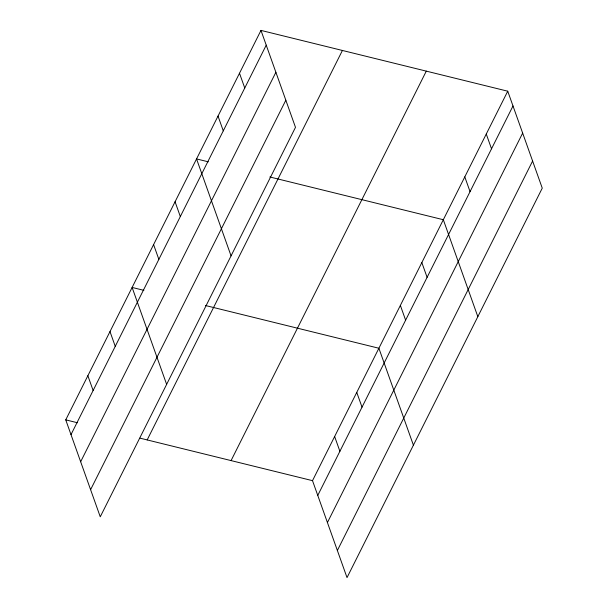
<?xml version="1.0" encoding="UTF-8"?>
<svg xmlns="http://www.w3.org/2000/svg" width="608" height="608" viewBox="0 0 608 608"><rect width="100%" height="100%" fill="white"/><g stroke="black" fill="none" stroke-linecap="round" stroke-linejoin="round"><path stroke-width="0.91" d="M260.976 30.4L295.488 127.338L100.259 516.8L65.74 419.862L260.976 30.4L507.741 91.2L542.26 188.138L347.024 577.6L312.512 480.662L507.741 91.2M70.999 434.629L266.228 45.167M80.651 461.746L275.888 72.284M90.6 489.683L285.836 100.221M147.174 439.926L342.41 50.464M231.078 460.598L426.307 71.136M317.764 495.429L513 105.967M327.423 522.546L522.66 133.084M337.372 550.483L532.608 161.021M208.308 161.819L196.544 158.924L231.063 255.862M269.838 176.981L443.316 219.724L477.835 316.662M143.883 290.343L132.118 287.447L166.638 384.378M205.413 305.505L378.89 348.247L413.41 445.185M65.74 419.862L77.505 422.758M139.931 438.14L312.512 480.662M486.271 134.041L491.522 148.808M464.793 176.882L470.052 191.649M421.838 262.565L427.097 277.332M400.368 305.406L405.62 320.173M356.759 392.388L362.018 407.147M239.499 73.241L244.758 88.008M334.636 436.521L339.895 451.288M218.021 116.082L223.28 130.849M175.066 201.765L180.325 216.532M153.596 244.606L158.855 259.365M109.995 331.58L115.246 346.347M87.864 375.721L93.123 390.488"/></g></svg>
